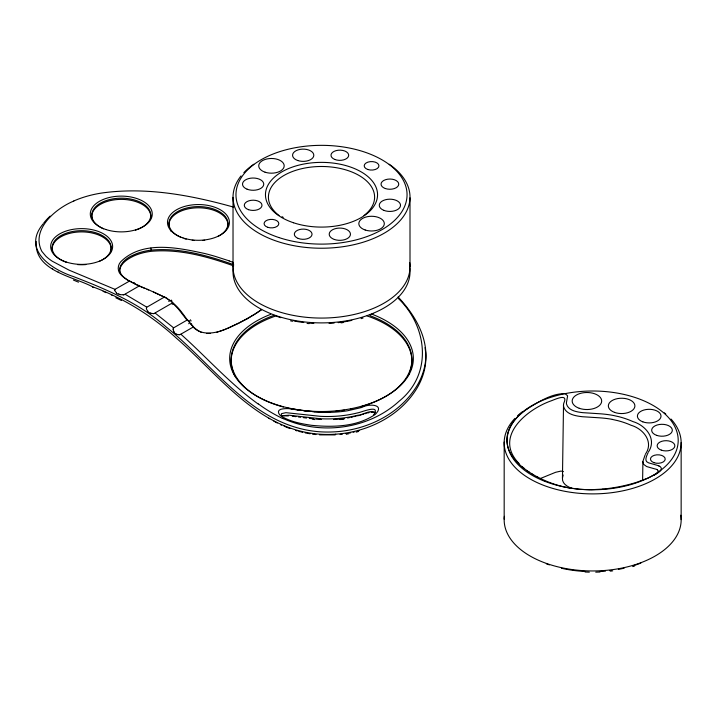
<?xml version="1.0" encoding="UTF-8"?>
<svg xmlns="http://www.w3.org/2000/svg" width="717" height="717" viewBox="0 0 717 717"><rect width="100%" height="100%" fill="white"/><g stroke="black" fill="none" stroke-linecap="round" stroke-linejoin="round"><path stroke-width="1.08" d="M563.508 405.266L562.451 478.114C561.895 483.258 567.004 486.547 571.234 488.071M642.611 480.48L642.916 461.372L645.13 454.865M642.889 461.703L643.615 464.347L646.483 466.417A13.569 7.824 0.1 0 0 647.03 466.659L654.433 468.793A13.229 7.708 -0.4 0 1 657.48 469.707M36.182 241.459C33.977 270.748 72.668 276.314 92.368 286.675C123.611 298.147 152.282 315.901 176.723 338.469C219.42 375.439 257.618 429.259 318.572 434.108A68.357 39.462 0 0 0 335.717 434.179M562.451 478.114L563.15 474.977M645.488 454.031C653.985 441.851 643.283 428.766 631.112 425.289A64.996 37.553 0 0 0 623.835 422.447L621.926 421.829A61.366 35.474 0 0 0 617.597 420.61L612.363 419.436M648.356 452.051C657.238 439.127 645.721 425.315 632.923 421.587A67.972 39.247 0 0 0 625.323 418.611L623.324 417.957A64.118 37.015 0 0 0 618.789 416.676L613.286 415.448A72.695 41.971 0 0 0 600.864 413.834L583.163 412.687A45.422 26.224 0 0 1 582.195 412.589C576.298 411.863 568.339 410.518 566.502 403.958A15.738 9.088 0 0 1 566.475 403.761L566.448 402.99A30.517 17.62 0 0 1 566.753 400.955L567.613 395.811L565.13 393.624M647.989 452.893C646.752 455.68 643.758 461.192 648.311 462.707A10.504 6.068 0 0 0 648.67 462.868L655.697 464.885A17.253 9.957 0 0 1 658.968 465.987M657.937 472.118L658.287 470.872L657.31 469.832M43.181 223.821C21.68 249.435 50.853 269.18 73.421 276.574C106.349 289.247 139.439 303.282 166.156 326.97C213.872 365.025 252.545 426.006 318.572 431.697A68.357 39.462 0 0 0 335.717 431.768C368.368 429.644 401.421 413.055 417.984 384.043A166.21 95.961 0 0 0 424.903 365.285A164.103 94.743 0 0 0 425.71 350.326C423.801 329.766 411.863 311.707 398.105 296.955M513.193 422.107C488.851 456.586 540.887 483.536 569.271 487.892M657.821 472.279L657.292 472.879M373.458 415.233C381.569 403.537 361.556 412.311 357.649 412.875A73.466 42.42 0 0 1 354.126 413.7A75.437 43.558 0 0 1 320.123 416.308L285.913 412.669L281.566 413.637L281.216 414.498L282.077 416.129M657.014 473.139L656.431 473.632M261.355 309.672L256.166 313.446M261.633 309.69L247.186 318.895L227.011 328.673M602.898 489.084A104.861 60.542 0 0 0 627.321 484.907L629.356 484.405A103.983 60.031 0 0 0 637.216 482.102L648.06 478.06L655.705 474.17M527.371 408.798C538.808 401.887 551.328 393.49 565.068 393.606M655.015 474.645L654.388 475.039M255.369 313.965L238.985 323.125M114.792 290.555A1.586 1.219 29 0 1 115.025 289.345L129.401 281.127L137.53 285.052M139.286 285.922L124.973 294.185L146.842 307.19L164.354 297.071L148.428 289.713M655.553 474.394L658.52 472.467A23.078 13.318 0 0 0 659.013 472.073L659.721 471.454A12.745 7.358 0 0 0 660.689 470.352A6.498 3.746 0 0 0 659.739 466.292M132.52 256.605C127.115 259.411 121.056 263.309 119.703 269.691A21.42 12.368 0 0 0 119.864 272.612M540.743 478.356L555.63 472.288L561.07 471.06L563.392 471.625M238.044 323.582L230.076 327.23A124.4 71.817 0 0 1 226.868 328.574C216.426 333.333 201.809 336.246 193.169 327.06L180.836 334.185C206.711 357.29 229.825 383.667 258.12 403.967M73.815 201.02C55.836 208.486 30.84 229.028 41.658 251.031A45.637 26.35 0 0 0 41.98 251.55L45.87 256.202A62.334 35.984 0 0 0 52.287 261.239L69.083 270.148L115.087 289.399M282.032 415.708L289.05 415.224L320.123 418.71M226.097 329.04L219.142 331.568M632.69 566.573L634.581 566M361.099 318.644L362.999 318.07M363.851 414.076L362.336 414.516M362.031 407.381C368.099 403.572 385.692 403.976 375.367 414.301C357.12 426.92 332.93 427.431 311.536 425.306C301.678 423.837 291.541 421.954 282.749 417.034C279.585 415.968 275.946 410.841 280.741 409.317C289.085 407.175 297.77 410.33 306.132 410.769M216.776 332.258L218.353 331.801M361.422 407.552L347.512 410.76A75.007 43.307 0 0 1 314.772 411.773M361.422 414.784L360.203 415.125M365.231 413.673L366.27 413.377M357.873 431.034L359.038 430.702M358.903 415.493L357.505 415.869M356.17 432.127L358.572 431.482M367.57 413.028L369.112 412.651M356.098 416.227L354.494 416.604M353.123 432.252L354.323 431.966M352.97 416.953L350.963 417.366M349.466 433.032L350.694 432.781M123.378 294.75L120.259 294.705M349.349 417.67L347.512 417.984M346.356 434.179L348.731 433.758M345.917 433.668L347.082 433.471M341.05 322.856L343.129 322.56M610.597 571.126L612.685 570.857M229.18 260.845L215.315 256.39A197.184 113.842 0 0 0 205.053 253.585C178.336 247.795 142.495 239.926 120.68 261.83C117.418 265.451 117.301 271.313 120.913 274.745C122.777 276.843 125.081 278.501 127.447 279.971C133.595 283.708 122.786 277.336 121.72 274.952C115.383 267.002 125.565 258.308 132.52 255.404A42.688 24.647 0 0 1 151.179 250.125C179.375 247.508 207.365 255.369 233.697 264.698M342.403 434.188L340.037 434.475M371.074 412.302L375.493 412.535M339.867 419.553L343.936 419.087M283.618 415.896L286.97 415.806M602.898 489.075L590.853 489.747M335.717 434.179C368.368 432.055 401.421 415.457 417.984 386.454A166.21 95.961 0 0 0 424.903 367.687A164.103 94.743 0 0 0 425.71 352.737L425.064 347.646M153.196 313.517L151.816 313.463A8.577 6.211 -49.5 0 1 151.287 313.365M177.726 334.579L179.125 334.696M335.251 434.905L319.576 434.869M210.323 333.432L206.496 333.468M600.021 572.023L595.746 572.166M590.172 489.756L579.488 489.344L569.325 487.901M129.714 281.055L131.785 282.041M589.329 572.166L585.063 572.005M307.055 323.439L309.17 323.627M314.781 411.764L306.347 410.796M312.836 419.346L315.077 419.57M313.132 418.818L309.287 418.387M164.758 297.008L166.909 298.209M292.267 416.21L295.987 416.658M316 434.556L312.451 434.135M306.553 418.047L303.291 417.626M298.389 416.962L300.566 417.258M307.62 433.364L310.111 433.785M305.155 432.88L306.795 433.202M290.564 320.858L292.572 321.279M138.345 285.258L139.448 285.617M301.131 431.957L302.726 432.351M298.756 431.347L300.324 431.768M233.688 207.141C190.785 195.123 145.515 186.635 100.954 193.142A80.564 46.515 0 0 0 73.761 200.984M151.305 313.347L150.498 313.06M295.646 430.46L297.197 430.908M233.697 265.899C207.365 256.569 179.375 248.718 151.17 251.326A42.688 24.647 0 0 0 132.52 256.605M92.457 287.042L93.882 287.616M148.132 289.596L139.322 285.94M146.94 289.274L148.634 289.964M145.228 288.575L143.983 288.055M73.43 280.069L78.494 282.175M143.355 287.795L140.846 286.737M103.105 291.389L103.857 291.711M104.601 292.025L106.107 292.661M153.555 291.989L164.193 296.999M140.209 286.459L137.081 285.07A109.558 63.248 0 0 1 135.244 284.21L132.421 282.48M201.325 332.329C189.503 326.934 184.61 313.607 175.423 305.164A66.036 38.126 0 0 0 169.723 300.432L165.609 297.806M111.305 294.92L112.04 295.243M283.493 418.692L282.364 418.181M115.831 297.806L121.487 300.54M539.964 478.356L540.645 478.687M658.932 466.014L659.577 466.373M537.293 476.984L537.947 477.334M176.561 334.104L177.269 334.436A8.425 5.763 -50.3 0 0 177.717 334.597M58.086 271.976L58.597 272.254M282.05 216.677L283.224 217.385M532.184 474.08L532.803 474.457M528.626 471.759L529.2 472.153M169.911 300.566L168.083 299.168M526.699 470.388L527.488 470.961M192.792 325.903L191.027 324.254M116.521 292.912L114.711 290.564M524.432 468.613L522.308 466.785M147.881 311.187L147.254 310.443A9.357 7.681 -41.8 0 1 146.913 309.959L146.376 308.534M519.126 463.603C493.305 437.164 525.928 410.052 550.504 401.072C554.313 399.862 568.868 392.45 563.813 403.115A33.107 19.072 -0.3 0 0 563.481 405.338L563.535 406.243A18.767 10.809 0.1 0 0 563.562 406.467C565.65 414.076 574.81 415.806 581.657 416.64A48.487 28.169 0 0 0 582.688 416.747L600.452 417.877A69.737 40.269 0 0 1 612.39 419.373M398.509 298.613C427.52 326.853 432.862 374.023 399.163 401.161C370.644 427.35 327.293 434.583 291.129 421.739A92.583 53.452 0 0 1 283.493 418.683M174.267 332.034L173.729 331.218M190.005 322.928L189.593 322.345M375.323 412.589C370.053 409.389 363.322 414.919 357.649 415.286A73.466 42.42 0 0 1 354.126 416.111A75.437 43.558 0 0 1 320.123 418.719M150.866 248.091L151.17 250.125M173.075 329.309L173.46 330.689A10.029 7.905 -40 0 0 173.711 331.227M681.15 442.559L681.15 519.628M504.176 442.093L504.176 519.162M409.999 197.838L409.999 266.715M233.025 197.372L233.025 267.244M513.148 422.098A93.282 53.856 0 0 1 527.425 408.824M670.987 419.024A88.487 51.086 0 0 1 592.045 493.888A88.487 51.086 0 0 1 514.914 418.396M517.611 415.726A88.487 51.086 0 0 1 522.666 411.531M664.336 412.831A88.487 51.086 0 0 1 665.788 414.023M680.783 515.209A88.487 51.086 0 0 1 593.622 570.956A88.487 51.086 0 0 1 504.383 516.321M640.828 563.087A85.538 49.383 0 0 1 633.532 565.659M624.14 568.196A85.538 49.383 0 0 1 618.386 569.379M611.502 570.445A85.538 49.383 0 0 1 609.513 570.696M605.506 571.099A85.538 49.383 0 0 1 599.439 571.503M585.206 571.476A85.538 49.383 0 0 1 561.501 568.267M549.419 564.888A85.538 49.383 0 0 1 546.3 563.777M171.381 231.6A29.496 17.029 0 0 1 170.341 230.005M169.113 226.599A29.496 17.029 0 0 1 198.448 207.805A29.496 17.029 0 0 1 227.791 226.599M91.937 218.165A29.496 17.029 0 0 1 121.281 199.38A29.496 17.029 0 0 1 150.615 218.165M52.314 250.681A29.496 17.029 0 0 1 83.163 231.914A29.496 17.029 0 0 1 110.517 252.411M367.095 315.946A90.351 52.162 0 0 1 410.043 371.415M409.004 373.996A90.351 52.162 0 0 1 408.188 375.708M235.104 376.228A90.351 52.162 0 0 1 275.122 316.224M43.737 223.032A98.489 56.858 0 0 1 50.154 216.113M282.211 418.289A159.38 92.018 0 0 1 258.326 403.877M180.944 334.194A1.326 0.475 -18.3 0 1 179.77 334.678A2.259 0.995 -20.8 0 1 179.053 334.785M289.919 428.533A92.583 53.452 0 0 1 284.066 426.158M281.664 425.244A159.38 92.018 0 0 1 280.768 424.805M277.237 422.994A159.38 92.018 0 0 1 273.795 421.121M269.646 418.71A159.38 92.018 0 0 1 268.83 418.217M52.726 268.785A84.445 48.747 0 0 1 52.26 268.481M191.098 320.965A16.339 4.643 69.2 0 1 190.39 319.782M229.082 260.952A154.487 89.186 0 0 1 232.837 262.234M369.963 315.677A90.351 52.162 0 0 1 411.701 362.847A90.351 52.162 0 0 1 360.445 406.781M352.522 408.699A90.351 52.162 0 0 1 350.488 409.111M344.312 410.187A90.351 52.162 0 0 1 342.224 410.483M339.069 410.877A90.351 52.162 0 0 1 335.897 411.208M330.564 411.612A90.351 52.162 0 0 1 312.316 411.603M306.993 411.191A90.351 52.162 0 0 1 303.82 410.859M300.665 410.465A90.351 52.162 0 0 1 287.374 408M283.43 407.014A90.351 52.162 0 0 1 231.313 362.766A90.351 52.162 0 0 1 274.082 315.31M372.464 314.396A91.83 53.013 0 0 1 390.541 393.463A91.83 53.013 0 0 1 252.402 393.409A91.83 53.013 0 0 1 270.668 314.351M180.774 237.264A29.496 17.029 0 0 1 176.158 212.483A29.496 17.029 0 0 1 219.312 211.587A29.496 17.029 0 0 1 217.771 236.502M204.721 240.276A29.496 17.029 0 0 1 202.651 240.491M194.253 240.491A29.496 17.029 0 0 1 192.183 240.276M186.196 239.12A29.496 17.029 0 0 1 184.314 238.582M103.606 228.84A29.496 17.029 0 0 1 100.425 203.162A29.496 17.029 0 0 1 144.897 204.999A29.496 17.029 0 0 1 135.414 230.148M65.704 262.046A29.496 17.029 0 0 1 58.902 236.87A29.496 17.029 0 0 1 102.997 235.965A29.496 17.029 0 0 1 99.322 261.346M85.852 264.573A29.496 17.029 0 0 1 77.454 264.573M286.979 415.788A42.706 24.656 0 0 1 288.503 415.878M344.608 418.531A75.007 43.307 0 0 1 333.557 419.508M321.377 419.49A75.007 43.307 0 0 1 316.331 419.14M173.209 329.202A2.33 1.801 29 0 1 173.532 327.777M176.516 334.239A13.103 9.294 -71.7 0 1 174.016 332.401M187.307 319.979A0.941 0.726 29 0 1 188.123 320.598M189.109 320.472A5.521 3.253 30.8 0 1 189.799 321.548M191.439 323.699A11.956 2.115 48 0 1 191.708 324.209M188.643 323.609A11.983 0.565 34 0 1 188.84 323.752M155.239 313.024A1.667 0.789 -21.2 0 1 153.035 313.643M146.51 308.516A2.043 1.577 29 0 1 146.752 307.118M150.471 313.168A12.807 9.733 -75.5 0 1 147.693 311.483M171.264 300.065A10.011 2.492 33 0 1 171.946 301.185M173.272 303.721A13.309 5.064 55 0 1 172.197 304.268M168.692 301.265A7.905 0.753 21.4 0 1 169.176 301.481M172.268 302.296A3.558 0.986 -1.7 0 1 172.698 302.547M125.197 294.239A1.9 0.825 -18.8 0 1 123.243 294.92M118.224 294.14A12.521 10.683 -77.3 0 1 116.387 293.145M120.286 294.579A12.798 10.495 87.4 0 1 118.466 293.809M133.81 282.507A9.913 1.766 31.6 0 1 134.715 283.215M139.08 286.137A11.92 3.612 30.6 0 1 138.56 286.056M409.658 262.494A88.487 51.086 0 0 1 321.969 318.07A88.487 51.086 0 0 1 233.285 263.022M409.748 267.889A88.487 51.086 0 0 1 321.969 322.892A88.487 51.086 0 0 1 233.213 268.418M373.127 313.589A85.538 49.383 0 0 1 370.16 314.826M351.823 320.391A85.538 49.383 0 0 1 338.137 322.65M334.122 323.053A85.538 49.383 0 0 1 329.067 323.403M313.822 323.394A85.538 49.383 0 0 1 309.78 323.125M303.766 322.516A85.538 49.383 0 0 1 293.952 320.965M280.903 317.676A85.538 49.383 0 0 1 275.642 315.892M389.206 164.238A88.487 51.086 0 0 1 387.834 230.964A88.487 51.086 0 0 1 273.32 239.989A88.487 51.086 0 0 1 241.02 175.916M243.843 172.654A88.487 51.086 0 0 1 253.818 164.238M279.012 215.503A53.094 30.652 0 0 1 285.796 174.455A53.094 30.652 0 0 1 357.227 174.455A53.094 30.652 0 0 1 364.012 215.503M172.51 302.87L155.015 312.962L173.631 327.848L186.994 320.132L178.139 308.74L172.51 302.87M579.211 408.278A14.752 8.514 0 0 0 601.671 401.251A14.752 8.514 0 0 0 579.901 393.534A14.752 8.514 0 0 0 579.211 408.278M614.469 412.356A13.273 7.663 0 0 0 634.886 406.252A13.273 7.663 0 0 0 615.527 399.091A13.273 7.663 0 0 0 614.469 412.356M642.817 421.838A11.804 6.811 0 0 0 660.993 416.443A11.804 6.811 0 0 0 643.821 410.052A11.804 6.811 0 0 0 642.817 421.838M656.655 435.362A10.325 5.96 0 0 0 672.322 430.379A10.325 5.96 0 0 0 657.014 425.038A10.325 5.96 0 0 0 656.655 435.362M653.913 462.653A7.376 4.257 0 0 0 665.206 459.203A7.376 4.257 0 0 0 654.379 455.286A7.376 4.257 0 0 0 653.913 462.653M661.325 450.142A8.846 5.109 0 0 0 674.84 445.965A8.846 5.109 0 0 0 661.818 441.296A8.846 5.109 0 0 0 661.325 450.142M544.938 481.376A85.538 49.383 0 0 0 678.004 443.76A85.538 49.383 0 0 0 555.048 396.035A85.538 49.383 0 0 0 544.938 481.376M182.969 237.91A30.974 17.88 0 0 0 229.422 222.431A30.974 17.88 0 0 0 182.969 206.944A30.974 17.88 0 0 0 182.969 237.91M105.793 229.485A30.974 17.88 0 0 0 152.255 213.998A30.974 17.88 0 0 0 105.793 198.51A30.974 17.88 0 0 0 105.793 229.485M66.161 262.001A30.974 17.88 0 0 0 112.623 246.514A30.974 17.88 0 0 0 66.161 231.026A30.974 17.88 0 0 0 66.161 262.001M367.884 169.517A7.376 4.257 0 0 0 378.943 165.824A7.376 4.257 0 0 0 367.884 162.141A7.376 4.257 0 0 0 367.884 169.517M267.764 227.316A7.376 4.257 0 0 0 278.823 223.632A7.376 4.257 0 0 0 267.764 219.94A7.376 4.257 0 0 0 267.764 227.316M385.343 188.535A8.846 5.109 0 0 0 398.742 184.233A8.846 5.109 0 0 0 385.603 179.68A8.846 5.109 0 0 0 385.343 188.535M383.873 210.359A10.621 6.13 0 0 0 400.48 205.788A10.621 6.13 0 0 0 385.325 199.774A10.621 6.13 0 0 0 383.873 210.359M365.195 230.005A12.745 7.358 0 0 0 384.312 223.632A12.745 7.358 0 0 0 365.195 217.26A12.745 7.358 0 0 0 365.195 230.005M334.373 239.469A10.621 6.13 0 0 0 350.452 234.316A10.621 6.13 0 0 0 334.678 228.848A10.621 6.13 0 0 0 334.373 239.469M298.173 238.42A8.846 5.109 0 0 0 312.012 234.611A8.846 5.109 0 0 0 299.383 229.592A8.846 5.109 0 0 0 298.173 238.42M334.821 159.461A8.846 5.109 0 0 0 348.659 155.652A8.846 5.109 0 0 0 336.031 150.642A8.846 5.109 0 0 0 334.821 159.461M297.725 160.509A10.621 6.13 0 0 0 313.804 155.356A10.621 6.13 0 0 0 298.039 149.889A10.621 6.13 0 0 0 297.725 160.509M265.084 172.197A12.745 7.358 0 0 0 284.192 165.824A12.745 7.358 0 0 0 265.084 159.461A12.745 7.358 0 0 0 265.084 172.197M247.114 189.198A10.621 6.13 0 0 0 263.713 184.636A10.621 6.13 0 0 0 248.566 178.614A10.621 6.13 0 0 0 247.114 189.198M248.575 209.687A8.846 5.109 0 0 0 261.983 205.394A8.846 5.109 0 0 0 248.835 200.841A8.846 5.109 0 0 0 248.575 209.687M278.743 237.497A85.538 49.383 0 0 0 407.05 194.728A85.538 49.383 0 0 0 278.743 151.959A85.538 49.383 0 0 0 278.743 237.497M293.486 222.754A56.043 32.355 0 0 0 377.554 194.728A56.043 32.355 0 0 0 293.486 166.711A56.043 32.355 0 0 0 293.486 222.754"/></g></svg>
